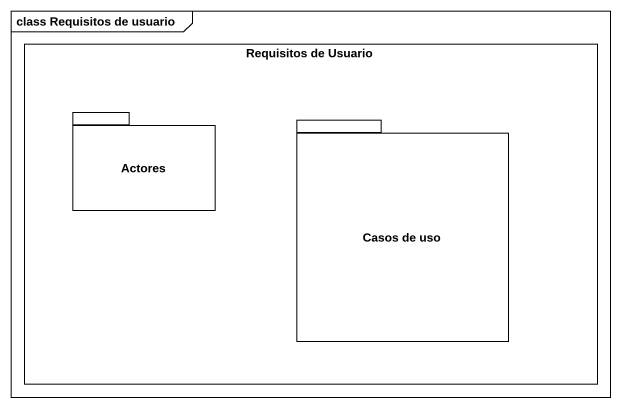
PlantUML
@startuml
mainframe class Requisitos de usuario
rectangle "Requisitos de Usuario" as Requisitos_de_Usuario {
  package Actores {
  }
  package "Casos de uso" as Casos_de_uso {
  }
}
@enduml
